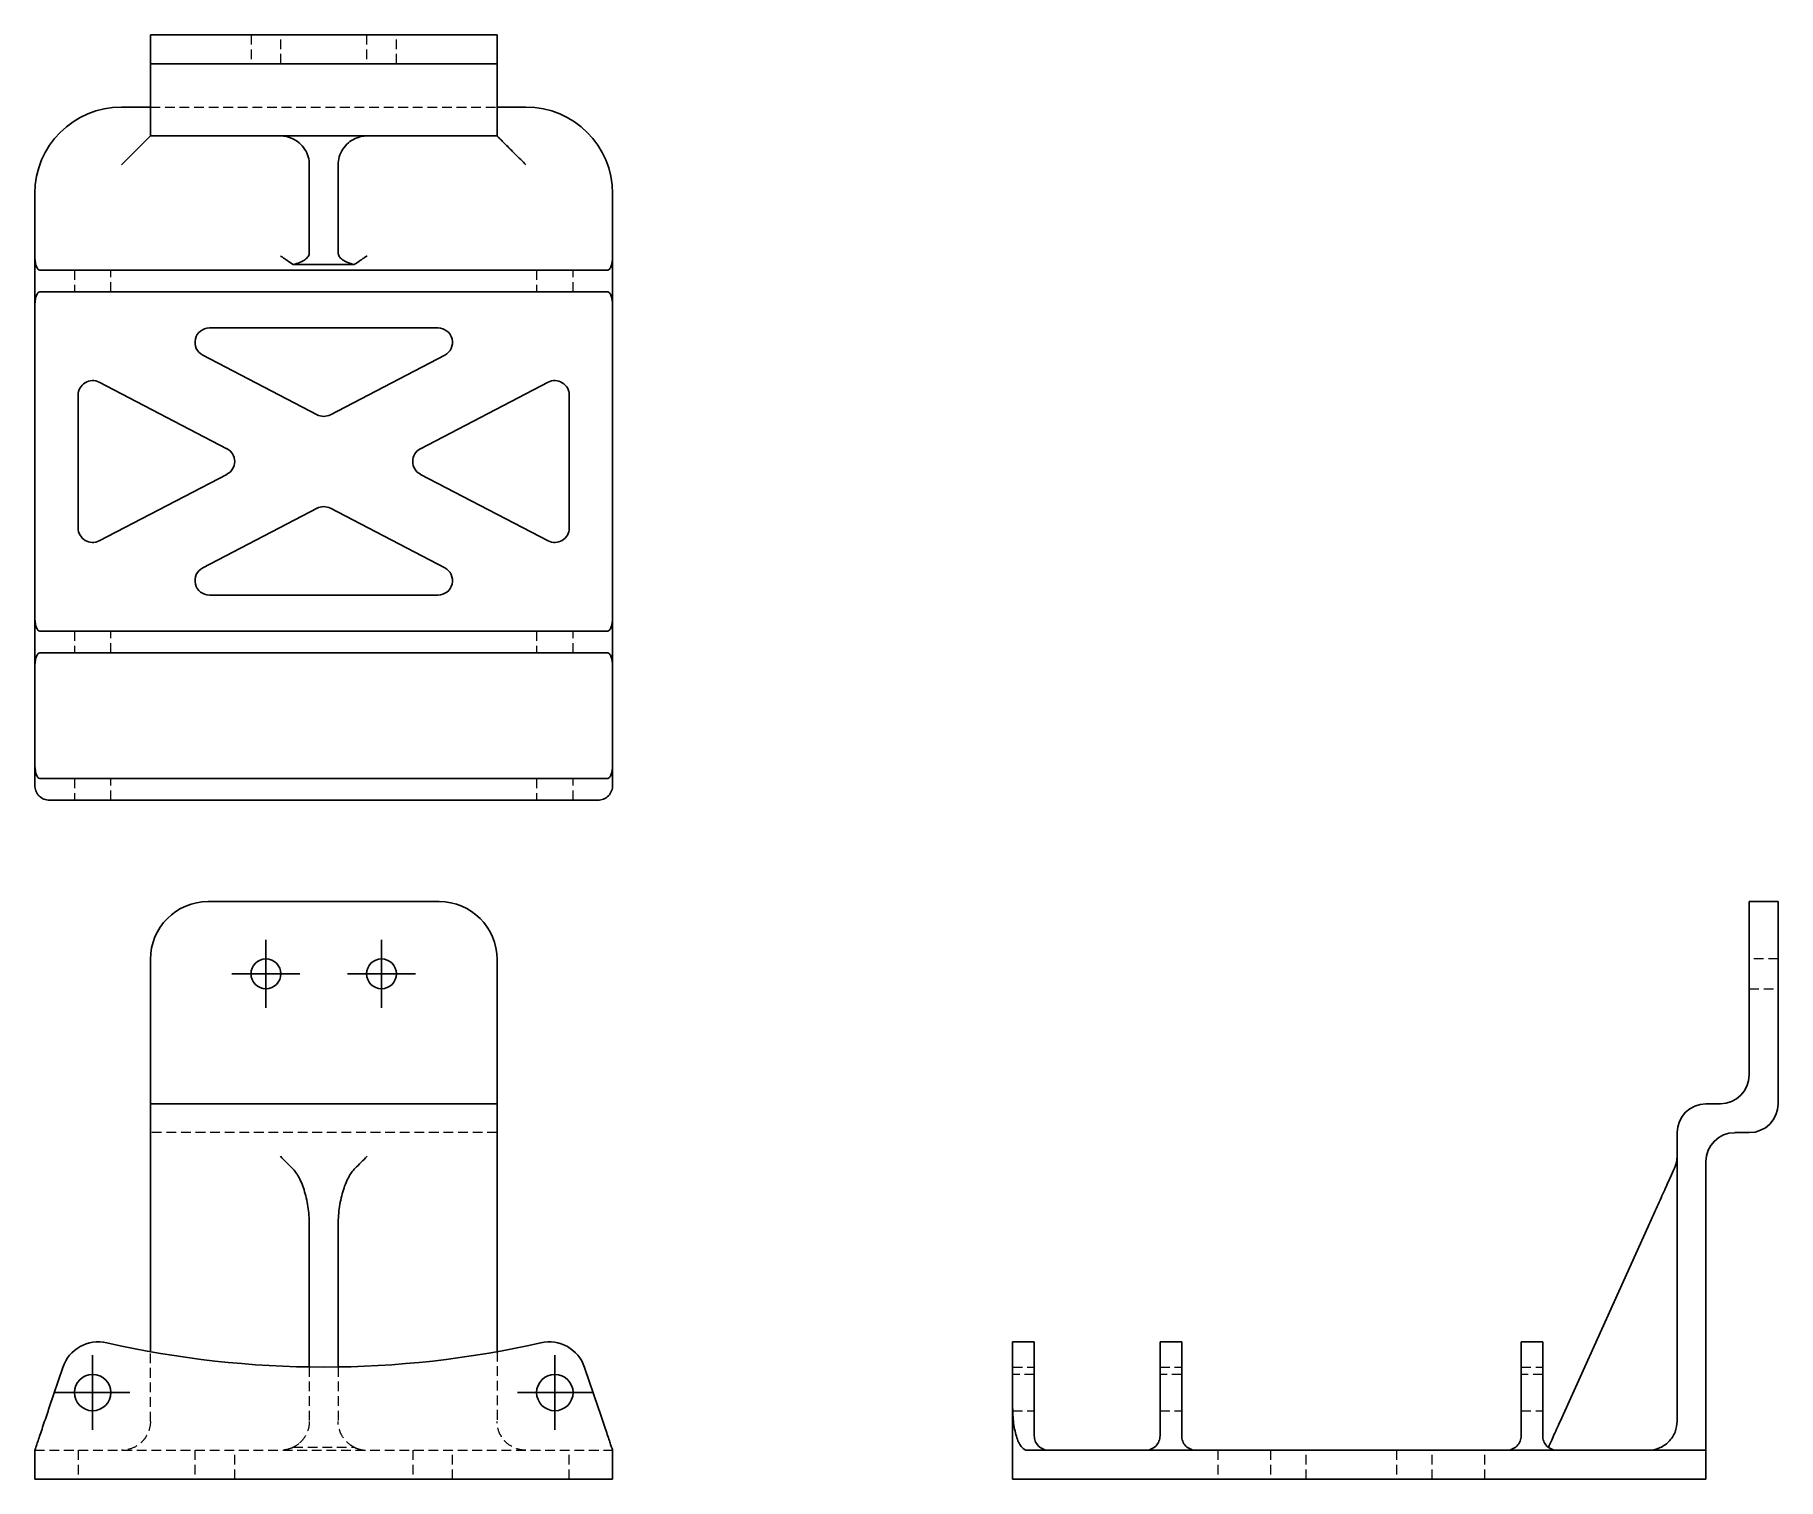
# Model space of a CAD drawing. Header units: millimetres. Extents: x 45 to 273, y 19 to 208.
import ezdxf

# ---------------------------------------------------------------- set-up
doc = ezdxf.new("R2010")
doc.units = ezdxf.units.MM
doc.linetypes.add('HIDDEN', pattern=[1.905, 1.27, -0.635])
doc.layers.add('10', color=7, linetype='Continuous')

# ---------------------------------------------------------------- blocks, each defined once
blk = doc.blocks.new('SW_CENTERMARKSYMBOL_0')
at = {"layer": '10', "color": 0}
for p, q in [((0, 2.5), (0, 4.45)), ((0, 0), (0, 2.5)), ((-2.5, 0), (-4.45, 0)), ((0, 0), (-2.5, 0)), ((0, 0), (0, -2.5)), ((0, 0), (2.5, 0)), ((2.5, 0), (4.45, 0)), ((0, -2.5), (0, -4.45))]:
    blk.add_line(p, q, dxfattribs=at)
blk = doc.blocks.new('SW_CENTERMARKSYMBOL_1')
at = {"layer": '10', "color": 0}
for p, q in [((0, 2.5), (0, 4.45)), ((0, 0), (0, 2.5)), ((-2.5, 0), (-4.45, 0)), ((0, 0), (-2.5, 0)), ((0, 0), (0, -2.5)), ((0, 0), (2.5, 0)), ((2.5, 0), (4.45, 0)), ((0, -2.5), (0, -4.45))]:
    blk.add_line(p, q, dxfattribs=at)
blk = doc.blocks.new('SW_CENTERMARKSYMBOL_2')
at = {"layer": '10', "color": 0}
for p, q in [((0, 2.5), (0, 4.88)), ((0, 0), (0, 2.5)), ((-2.5, 0), (-4.88, 0)), ((0, 0), (-2.5, 0)), ((0, 0), (0, -2.5)), ((0, 0), (2.5, 0)), ((2.5, 0), (4.88, 0)), ((0, -2.5), (0, -4.88))]:
    blk.add_line(p, q, dxfattribs=at)
blk = doc.blocks.new('SW_CENTERMARKSYMBOL_3')
at = {"layer": '10', "color": 0}
for p, q in [((0, 2.5), (0, 4.88)), ((0, 0), (0, 2.5)), ((-2.5, 0), (-4.88, 0)), ((0, 0), (-2.5, 0)), ((0, 0), (0, -2.5)), ((0, 0), (2.5, 0)), ((2.5, 0), (4.88, 0)), ((0, -2.5), (0, -4.88))]:
    blk.add_line(p, q, dxfattribs=at)

msp = doc.modelspace()

# ---------------------------------------------------------------- linework, layer by layer
at = {"color": 7, "linetype": 'Continuous', "lineweight": 25}
for p, q in [((60.36, 204.23), (60.36, 208)), ((60.36, 208), (67.91, 208)), ((98.09, 208), (67.91, 208)), ((98.09, 208), (105.64, 208)), ((105.64, 208), (105.64, 204.23)), ((67.91, 204.23), (60.36, 204.23)), ((60.36, 200.45), (60.36, 204.23)), ((98.09, 204.23), (67.91, 204.23)), ((105.64, 204.23), (98.09, 204.23)), ((105.64, 204.23), (105.64, 200.45)), ((60.36, 200.45), (60.36, 198.57)), ((105.64, 198.57), (105.64, 200.45)), ((56.58, 198.57), (60.36, 198.57)), ((60.36, 194.79), (60.36, 198.57)), ((105.64, 198.57), (105.64, 194.79)), ((105.64, 198.57), (109.42, 198.57)), ((105.64, 194.79), (60.36, 194.79)), ((81.11, 191.02), (81.11, 179.52)), ((84.89, 191.02), (84.89, 179.52)), ((45.26, 187.25), (45.26, 179.13)), ((120.74, 187.25), (120.74, 179.13)), ((45.26, 172.53), (45.26, 179.13)), ((79.01, 177.99), (86.99, 177.99)), ((120.74, 172.53), (120.74, 179.13)), ((45.9, 177.25), (48.92, 177.25)), ((48.92, 177.25), (54.65, 177.25)), ((54.65, 177.25), (111.35, 177.25)), ((111.35, 177.25), (117.08, 177.25)), ((117.08, 177.25), (120.1, 177.25)), ((45.9, 174.42), (48.92, 174.42)), ((54.65, 174.42), (48.92, 174.42)), ((111.35, 174.42), (54.65, 174.42)), ((117.08, 174.42), (111.35, 174.42)), ((117.08, 174.42), (120.1, 174.42)), ((45.26, 172.53), (45.26, 131.96)), ((120.74, 172.53), (120.74, 131.96)), ((68.07, 169.7), (97.93, 169.7)), ((82.13, 158.36), (67.19, 166.14)), ((98.81, 166.14), (83.87, 158.36)), ((53.68, 162.6), (70.35, 153.92)), ((95.65, 153.92), (112.32, 162.6)), ((50.92, 160.93), (50.92, 143.56)), ((115.08, 160.93), (115.08, 143.56)), ((70.35, 150.57), (53.68, 141.89)), ((112.32, 141.89), (95.65, 150.57)), ((67.19, 138.35), (82.13, 146.13)), ((83.87, 146.13), (98.81, 138.35)), ((68.07, 134.79), (97.93, 134.79)), ((45.26, 125.36), (45.26, 131.96)), ((48.92, 130.08), (45.9, 130.08)), ((48.92, 130.08), (54.65, 130.08)), ((54.65, 130.08), (111.35, 130.08)), ((111.35, 130.08), (117.08, 130.08)), ((120.1, 130.08), (117.08, 130.08)), ((120.74, 125.36), (120.74, 131.96)), ((45.26, 125.36), (45.26, 112.72)), ((48.92, 127.25), (45.9, 127.25)), ((54.65, 127.25), (48.92, 127.25)), ((54.65, 127.25), (111.35, 127.25)), ((117.08, 127.25), (111.35, 127.25)), ((120.1, 127.25), (117.08, 127.25)), ((120.74, 125.36), (120.74, 112.72)), ((45.26, 112.72), (45.26, 109.89)), ((120.74, 112.72), (120.74, 109.89)), ((45.9, 110.83), (48.92, 110.83)), ((48.92, 110.83), (54.65, 110.83)), ((54.65, 110.83), (111.35, 110.83)), ((111.35, 110.83), (117.08, 110.83)), ((117.08, 110.83), (120.1, 110.83)), ((47.15, 108), (48.92, 108)), ((54.65, 108), (48.92, 108)), ((54.65, 108), (111.35, 108)), ((117.08, 108), (111.35, 108)), ((117.08, 108), (118.85, 108)), ((98.09, 94.74), (67.91, 94.74)), ((269.23, 87.19), (269.23, 94.74)), ((269.23, 94.74), (273, 94.74)), ((273, 94.74), (273, 87.19)), ((60.36, 87.19), (60.36, 72.09)), ((105.64, 72.09), (105.64, 87.19)), ((269.23, 72.09), (269.23, 87.19)), ((273, 68.32), (273, 87.19)), ((60.36, 68.32), (60.36, 72.09)), ((105.64, 72.09), (105.64, 68.32)), ((60.36, 68.32), (105.64, 68.32)), ((60.36, 64.55), (60.36, 68.32)), ((105.64, 68.32), (105.64, 64.55)), ((263.57, 68.32), (265.45, 68.32)), ((60.36, 35.92), (60.36, 64.55)), ((105.64, 64.55), (105.64, 35.92)), ((259.79, 64.55), (259.79, 26.81)), ((269.23, 64.55), (267.34, 64.55)), ((263.57, 60.77), (263.57, 26.81)), ((81.11, 52.28), (81.11, 33.92)), ((84.89, 52.28), (84.89, 33.92)), ((256.02, 52.28), (244.52, 26.81)), ((175.83, 37.2), (173, 37.2)), ((173, 33.87), (173, 37.2)), ((175.83, 37.2), (175.83, 33.87)), ((195.08, 37.2), (192.25, 37.2)), ((192.25, 33.87), (192.25, 37.2)), ((195.08, 37.2), (195.08, 33.87)), ((242.25, 37.2), (239.42, 37.2)), ((239.42, 33.87), (239.42, 37.2)), ((242.25, 37.2), (242.25, 33.87)), ((47.15, 28.63), (48.92, 33.87)), ((117.08, 33.87), (118.85, 28.63)), ((173, 33.87), (173, 28.63)), ((175.83, 33.87), (175.83, 24.92)), ((192.25, 24.92), (192.25, 33.87)), ((195.08, 24.92), (195.08, 33.87)), ((239.42, 33.87), (239.42, 24.92)), ((242.25, 33.87), (242.25, 24.92)), ((173, 19.26), (173, 28.63)), ((263.57, 26.81), (263.57, 23.04)), ((45.26, 19.26), (45.26, 23.04)), ((120.74, 23.04), (120.74, 19.26)), ((177.72, 23.04), (174.89, 23.04)), ((190.36, 23.04), (177.72, 23.04)), ((190.36, 23.04), (196.96, 23.04)), ((237.53, 23.04), (196.96, 23.04)), ((237.53, 23.04), (244.13, 23.04)), ((252.25, 23.04), (244.13, 23.04)), ((252.25, 23.04), (263.57, 23.04)), ((263.57, 23.04), (263.57, 19.26)), ((47.15, 19.26), (45.26, 19.26)), ((118.85, 19.26), (47.15, 19.26)), ((120.74, 19.26), (118.85, 19.26)), ((174.89, 19.26), (173, 19.26)), ((174.89, 19.26), (252.25, 19.26)), ((263.57, 19.26), (252.25, 19.26))]:
    msp.add_line(p, q, dxfattribs=at)
at = {"color": 7, "linetype": 'HIDDEN', "lineweight": 18}
for p, q in [((73.51, 208), (73.51, 204.23)), ((77.4, 204.23), (77.4, 208)), ((88.6, 208), (88.6, 204.23)), ((92.49, 204.23), (92.49, 208)), ((60.36, 198.57), (105.64, 198.57)), ((50.43, 177.25), (50.43, 174.42)), ((55.19, 174.42), (55.19, 177.25)), ((110.81, 177.25), (110.81, 174.42)), ((115.57, 174.42), (115.57, 177.25)), ((50.43, 130.08), (50.43, 127.25)), ((55.19, 127.25), (55.19, 130.08)), ((110.81, 130.08), (110.81, 127.25)), ((115.57, 127.25), (115.57, 130.08)), ((50.43, 110.83), (50.43, 108)), ((55.19, 108), (55.19, 110.83)), ((110.81, 110.83), (110.81, 108)), ((115.57, 108), (115.57, 110.83)), ((273, 87.25), (269.23, 87.25)), ((269.23, 83.35), (273, 83.35)), ((105.64, 64.55), (60.36, 64.55)), ((60.36, 26.81), (60.36, 35.92)), ((105.64, 35.92), (105.64, 26.81)), ((81.11, 33.92), (81.11, 26.81)), ((84.89, 33.92), (84.89, 26.81)), ((173, 33.91), (175.83, 33.91)), ((175.83, 32.96), (173, 32.96)), ((192.25, 33.91), (195.08, 33.91)), ((195.08, 32.96), (192.25, 32.96)), ((239.42, 33.91), (242.25, 33.91)), ((242.25, 32.96), (239.42, 32.96)), ((173, 28.21), (175.83, 28.21)), ((192.25, 28.21), (195.08, 28.21)), ((239.42, 28.21), (242.25, 28.21)), ((45.26, 23.04), (120.74, 23.04)), ((50.92, 23.04), (50.92, 19.26)), ((66.18, 23.04), (66.18, 19.26)), ((71.37, 19.26), (71.37, 23.04)), ((79.01, 23.43), (86.99, 23.43)), ((94.63, 23.04), (94.63, 19.26)), ((99.82, 19.26), (99.82, 23.04)), ((115.08, 19.26), (115.08, 23.04)), ((199.79, 23.04), (199.79, 19.26)), ((206.68, 23.04), (206.68, 19.26)), ((211.34, 19.26), (211.34, 23.04)), ((223.15, 23.04), (223.15, 19.26)), ((227.81, 19.26), (227.81, 23.04)), ((234.7, 19.26), (234.7, 23.04))]:
    msp.add_line(p, q, dxfattribs=at)
at = {"color": 7, "linetype": 'Continuous', "lineweight": 25}
for centre, radius in [((75.45, 85.3), 1.95), ((90.55, 85.3), 1.95), ((52.81, 30.58), 2.38), ((113.19, 30.58), 2.38)]:
    msp.add_circle(centre, radius, dxfattribs=at)
for centre, radius, start, end in [((56.58, 187.25), 11.32, 90, 180), ((109.42, 187.25), 11.32, 0, 90), ((68.07, 167.81), 1.89, 90, 242.488), ((97.93, 167.81), 1.89, 297.512, 90), ((52.81, 160.93), 1.89, 62.488, 180), ((113.19, 160.93), 1.89, 0, 117.512), ((83, 160.03), 1.89, 242.488, 297.512), ((69.48, 152.25), 1.89, 297.512, 62.488), ((96.52, 152.25), 1.89, 117.512, 242.488), ((83, 144.46), 1.89, 62.488, 117.512), ((52.81, 143.56), 1.89, 180, 297.512), ((113.19, 143.56), 1.89, 242.488, 0), ((68.07, 136.68), 1.89, 117.512, 270), ((97.93, 136.68), 1.89, 270, 62.488), ((67.91, 87.19), 7.55, 90, 180), ((98.09, 87.19), 7.55, 0, 90), ((265.45, 72.09), 3.77, 270, 0), ((269.23, 68.32), 3.77, 270, 0), ((263.57, 64.55), 3.77, 90, 180), ((267.34, 60.77), 3.77, 90, 180), ((53.57, 32.3), 4.91, 77.2347, 161.3505), ((83, 162.21), 128.3, 257.2347, 282.7653), ((112.43, 32.3), 4.91, 18.6495, 102.7653)]:
    msp.add_arc(centre, radius, start, end, dxfattribs=at)
at = {"color": 7, "linetype": 'HIDDEN', "lineweight": 18}
for centre, start, end in [((77.34, 26.81), 291.7776, 310.343), ((88.66, 26.81), 242.2865, 259.8919)]:
    msp.add_arc(centre, 3.77, start, end, dxfattribs=at)
at = {"color": 7, "linetype": 'Continuous', "lineweight": 25}
for points, knots in [([(60.36, 194.79), (60.36, 194.79), (60.28, 194.71), (60, 194.44), (59.88, 194.32), (59.6, 194.04), (59.44, 193.87), (58.88, 193.32), (58.44, 192.87), (57.51, 191.94), (57.03, 191.46), (56.58, 191.02)], [0, 0, 0, 0, 0.25, 0.25, 0.375, 0.375, 0.5, 0.5, 0.75, 0.75, 1, 1, 1, 1]), ([(78.89, 194.46), (79.2, 194.32), (79.51, 194.13), (80.06, 193.66), (80.31, 193.38), (80.71, 192.75), (80.87, 192.41), (81.07, 191.72), (81.11, 191.36), (81.11, 191.02)], [0, 0, 0, 0, 0.25, 0.25, 0.5, 0.5, 0.75, 0.75, 1, 1, 1, 1]), ([(84.89, 191.02), (84.89, 191.36), (84.93, 191.72), (85.13, 192.41), (85.29, 192.75), (85.69, 193.38), (85.94, 193.66), (86.49, 194.13), (86.8, 194.32), (87.11, 194.46)], [0, 0, 0, 0, 0.25, 0.25, 0.5, 0.5, 0.75, 0.75, 1, 1, 1, 1]), ([(109.42, 191.02), (108.97, 191.46), (108.49, 191.94), (107.56, 192.87), (107.12, 193.32), (106.56, 193.87), (106.4, 194.04), (106.12, 194.32), (106, 194.44), (105.72, 194.71), (105.64, 194.79), (105.64, 194.79)], [0, 0, 0, 0, 0.25, 0.25, 0.5, 0.5, 0.625, 0.625, 0.75, 0.75, 1, 1, 1, 1]), ([(45.9, 177.25), (45.83, 177.25), (45.74, 177.29), (45.59, 177.47), (45.51, 177.61), (45.39, 177.98), (45.34, 178.21), (45.28, 178.67), (45.26, 178.91), (45.26, 179.13)], [0, 0, 0, 0, 0.25, 0.25, 0.5, 0.5, 0.75, 0.75, 1, 1, 1, 1]), ([(79.01, 177.99), (78.74, 178.16), (78.46, 178.35), (78.05, 178.63), (77.91, 178.73), (77.62, 178.93), (77.48, 179.03), (77.34, 179.13)], [0, 0, 0, 0, 0.5, 0.5, 0.75, 0.75, 1, 1, 1, 1]), ([(81.11, 179.52), (81.11, 179.37), (81.07, 179.21), (80.88, 178.9), (80.73, 178.75), (80.35, 178.48), (80.12, 178.35), (79.59, 178.14), (79.3, 178.05), (79.01, 177.99)], [0, 0, 0, 0, 0.25, 0.25, 0.5, 0.5, 0.75, 0.75, 1, 1, 1, 1]), ([(86.99, 177.99), (86.7, 178.05), (86.41, 178.14), (85.88, 178.35), (85.65, 178.48), (85.27, 178.75), (85.12, 178.9), (84.93, 179.21), (84.89, 179.37), (84.89, 179.52)], [0, 0, 0, 0, 0.25, 0.25, 0.5, 0.5, 0.75, 0.75, 1, 1, 1, 1]), ([(86.99, 177.99), (87.26, 178.16), (87.54, 178.35), (87.95, 178.63), (88.09, 178.73), (88.38, 178.93), (88.52, 179.03), (88.66, 179.13)], [0, 0, 0, 0, 0.5, 0.5, 0.75, 0.75, 1, 1, 1, 1]), ([(120.74, 179.13), (120.74, 178.91), (120.72, 178.67), (120.66, 178.21), (120.61, 177.98), (120.49, 177.61), (120.41, 177.47), (120.26, 177.29), (120.17, 177.25), (120.1, 177.25)], [0, 0, 0, 0, 0.25, 0.25, 0.5, 0.5, 0.75, 0.75, 1, 1, 1, 1]), ([(45.26, 172.53), (45.26, 172.75), (45.28, 172.99), (45.34, 173.46), (45.39, 173.68), (45.51, 174.05), (45.59, 174.19), (45.74, 174.37), (45.83, 174.42), (45.9, 174.42)], [0, 0, 0, 0, 0.25, 0.25, 0.5, 0.5, 0.75, 0.75, 1, 1, 1, 1]), ([(120.1, 174.42), (120.17, 174.42), (120.26, 174.37), (120.41, 174.19), (120.49, 174.05), (120.61, 173.68), (120.66, 173.46), (120.72, 172.99), (120.74, 172.75), (120.74, 172.53)], [0, 0, 0, 0, 0.25, 0.25, 0.5, 0.5, 0.75, 0.75, 1, 1, 1, 1]), ([(45.9, 130.08), (45.83, 130.08), (45.74, 130.12), (45.59, 130.3), (45.51, 130.44), (45.39, 130.81), (45.34, 131.04), (45.28, 131.5), (45.26, 131.74), (45.26, 131.96)], [0, 0, 0, 0, 0.25, 0.25, 0.5, 0.5, 0.75, 0.75, 1, 1, 1, 1]), ([(120.74, 131.96), (120.74, 131.74), (120.72, 131.5), (120.66, 131.04), (120.61, 130.81), (120.49, 130.44), (120.41, 130.3), (120.26, 130.12), (120.17, 130.08), (120.1, 130.08)], [0, 0, 0, 0, 0.25, 0.25, 0.5, 0.5, 0.75, 0.75, 1, 1, 1, 1]), ([(45.26, 125.36), (45.26, 125.58), (45.28, 125.82), (45.34, 126.29), (45.39, 126.51), (45.51, 126.88), (45.59, 127.02), (45.74, 127.2), (45.83, 127.25), (45.9, 127.25)], [0, 0, 0, 0, 0.25, 0.25, 0.5, 0.5, 0.75, 0.75, 1, 1, 1, 1]), ([(120.1, 127.25), (120.17, 127.25), (120.26, 127.2), (120.41, 127.02), (120.49, 126.88), (120.61, 126.51), (120.66, 126.29), (120.72, 125.82), (120.74, 125.58), (120.74, 125.36)], [0, 0, 0, 0, 0.25, 0.25, 0.5, 0.5, 0.75, 0.75, 1, 1, 1, 1]), ([(45.9, 110.83), (45.83, 110.83), (45.74, 110.87), (45.59, 111.05), (45.51, 111.2), (45.39, 111.57), (45.34, 111.79), (45.28, 112.25), (45.26, 112.49), (45.26, 112.72)], [0, 0, 0, 0, 0.25, 0.25, 0.5, 0.5, 0.75, 0.75, 1, 1, 1, 1]), ([(120.74, 112.72), (120.74, 112.49), (120.72, 112.25), (120.66, 111.79), (120.61, 111.57), (120.49, 111.2), (120.41, 111.05), (120.26, 110.87), (120.17, 110.83), (120.1, 110.83)], [0, 0, 0, 0, 0.25, 0.25, 0.5, 0.5, 0.75, 0.75, 1, 1, 1, 1]), ([(45.26, 109.89), (45.26, 109.66), (45.3, 109.42), (45.44, 109.08), (45.5, 108.96), (45.64, 108.75), (45.72, 108.64), (46, 108.37), (46.22, 108.22), (46.69, 108.04), (46.93, 108), (47.15, 108)], [0, 0, 0, 0, 0.25, 0.25, 0.375, 0.375, 0.5, 0.5, 0.75, 0.75, 1, 1, 1, 1]), ([(118.85, 108), (119.07, 108), (119.31, 108.04), (119.78, 108.22), (120, 108.37), (120.28, 108.64), (120.36, 108.75), (120.5, 108.96), (120.56, 109.08), (120.7, 109.42), (120.74, 109.66), (120.74, 109.89)], [0, 0, 0, 0, 0.25, 0.25, 0.5, 0.5, 0.625, 0.625, 0.75, 0.75, 1, 1, 1, 1]), ([(78.89, 59.9), (79.2, 59.59), (79.51, 59.17), (80.06, 58.13), (80.31, 57.51), (80.71, 56.13), (80.87, 55.37), (81.07, 53.83), (81.11, 53.04), (81.11, 52.28)], [0, 0, 0, 0, 0.25, 0.25, 0.5, 0.5, 0.75, 0.75, 1, 1, 1, 1]), ([(84.89, 52.28), (84.89, 53.04), (84.93, 53.83), (85.13, 55.37), (85.29, 56.13), (85.69, 57.51), (85.94, 58.13), (86.49, 59.17), (86.8, 59.59), (87.11, 59.9)], [0, 0, 0, 0, 0.25, 0.25, 0.5, 0.5, 0.75, 0.75, 1, 1, 1, 1]), ([(256.02, 52.28), (256.36, 53.04), (256.72, 53.83), (257.41, 55.37), (257.75, 56.13), (258.38, 57.51), (258.66, 58.13), (259.13, 59.17), (259.32, 59.59), (259.46, 59.9)], [0, 0, 0, 0, 0.25, 0.25, 0.5, 0.5, 0.75, 0.75, 1, 1, 1, 1]), ([(45.26, 23.04), (45.26, 23.04), (45.3, 23.16), (45.44, 23.57), (45.5, 23.74), (45.64, 24.16), (45.72, 24.4), (46, 25.22), (46.22, 25.88), (46.69, 27.26), (46.93, 27.97), (47.15, 28.63)], [0, 0, 0, 0, 0.25, 0.25, 0.375, 0.375, 0.5, 0.5, 0.75, 0.75, 1, 1, 1, 1]), ([(118.85, 28.63), (119.07, 27.97), (119.31, 27.26), (119.78, 25.88), (120, 25.22), (120.28, 24.4), (120.36, 24.16), (120.5, 23.74), (120.56, 23.57), (120.7, 23.16), (120.74, 23.04), (120.74, 23.04)], [0, 0, 0, 0, 0.25, 0.25, 0.5, 0.5, 0.625, 0.625, 0.75, 0.75, 1, 1, 1, 1]), ([(173, 28.63), (173, 27.97), (173.04, 27.26), (173.22, 25.88), (173.37, 25.22), (173.64, 24.4), (173.75, 24.16), (173.96, 23.74), (174.08, 23.57), (174.42, 23.16), (174.66, 23.04), (174.89, 23.04)], [0, 0, 0, 0, 0.25, 0.25, 0.5, 0.5, 0.625, 0.625, 0.75, 0.75, 1, 1, 1, 1]), ([(242.99, 23.43), (243.05, 23.57), (243.14, 23.76), (243.35, 24.23), (243.48, 24.51), (243.75, 25.12), (243.9, 25.46), (244.21, 26.13), (244.37, 26.48), (244.52, 26.81)], [0, 0, 0, 0, 0.25, 0.25, 0.5, 0.5, 0.75, 0.75, 1, 1, 1, 1]), ([(256.02, 23.04), (256.46, 23.04), (256.94, 23.12), (257.87, 23.49), (258.32, 23.77), (258.87, 24.33), (259.04, 24.53), (259.32, 24.96), (259.44, 25.19), (259.71, 25.89), (259.79, 26.37), (259.79, 26.81)], [0, 0, 0, 0, 0.25, 0.25, 0.5, 0.5, 0.625, 0.625, 0.75, 0.75, 1, 1, 1, 1]), ([(177.72, 23.04), (177.49, 23.04), (177.25, 23.08), (176.79, 23.26), (176.57, 23.41), (176.2, 23.77), (176.05, 24), (175.87, 24.46), (175.83, 24.7), (175.83, 24.92)], [0, 0, 0, 0, 0.25, 0.25, 0.5, 0.5, 0.75, 0.75, 1, 1, 1, 1]), ([(192.25, 24.92), (192.25, 24.7), (192.2, 24.46), (192.02, 24), (191.88, 23.77), (191.51, 23.41), (191.29, 23.26), (190.82, 23.08), (190.58, 23.04), (190.36, 23.04)], [0, 0, 0, 0, 0.25, 0.25, 0.5, 0.5, 0.75, 0.75, 1, 1, 1, 1]), ([(196.96, 23.04), (196.74, 23.04), (196.5, 23.08), (196.04, 23.26), (195.81, 23.41), (195.44, 23.77), (195.3, 24), (195.12, 24.46), (195.08, 24.7), (195.08, 24.92)], [0, 0, 0, 0, 0.25, 0.25, 0.5, 0.5, 0.75, 0.75, 1, 1, 1, 1]), ([(239.42, 24.92), (239.42, 24.7), (239.37, 24.46), (239.19, 24), (239.05, 23.77), (238.68, 23.41), (238.46, 23.26), (237.99, 23.08), (237.75, 23.04), (237.53, 23.04)], [0, 0, 0, 0, 0.25, 0.25, 0.5, 0.5, 0.75, 0.75, 1, 1, 1, 1]), ([(244.13, 23.04), (243.91, 23.04), (243.67, 23.08), (243.21, 23.26), (242.98, 23.41), (242.61, 23.77), (242.47, 24), (242.29, 24.46), (242.25, 24.7), (242.25, 24.92)], [0, 0, 0, 0, 0.25, 0.25, 0.5, 0.5, 0.75, 0.75, 1, 1, 1, 1])]:
    msp.add_open_spline(points, degree=3, knots=knots, dxfattribs=at)
for points in [[(77.34, 194.79), (77.87, 194.79), (78.41, 194.68), (78.89, 194.46)], [(87.11, 194.46), (87.59, 194.68), (88.13, 194.79), (88.66, 194.79)], [(77.34, 61.45), (77.87, 60.92), (78.41, 60.38), (78.89, 59.9)], [(87.11, 59.9), (87.59, 60.38), (88.13, 60.92), (88.66, 61.45)], [(259.46, 59.9), (259.68, 60.38), (259.79, 60.92), (259.79, 61.45)]]:
    msp.add_open_spline(points, degree=3, dxfattribs=at)
at = {"color": 7, "linetype": 'HIDDEN', "lineweight": 18}
for points, knots in [([(60.36, 26.81), (60.36, 26.37), (60.28, 25.89), (60, 25.19), (59.88, 24.96), (59.6, 24.53), (59.44, 24.33), (58.88, 23.77), (58.44, 23.49), (57.51, 23.12), (57.03, 23.04), (56.58, 23.04)], [0, 0, 0, 0, 0.25, 0.25, 0.375, 0.375, 0.5, 0.5, 0.75, 0.75, 1, 1, 1, 1]), ([(81.11, 26.81), (81.11, 26.48), (81.07, 26.13), (80.88, 25.46), (80.73, 25.12), (80.35, 24.51), (80.12, 24.23), (79.59, 23.76), (79.3, 23.57), (79.01, 23.43)], [0, 0, 0, 0, 0.25, 0.25, 0.5, 0.5, 0.75, 0.75, 1, 1, 1, 1]), ([(86.99, 23.43), (86.7, 23.57), (86.41, 23.76), (85.88, 24.23), (85.65, 24.51), (85.27, 25.12), (85.12, 25.46), (84.93, 26.13), (84.89, 26.48), (84.89, 26.81)], [0, 0, 0, 0, 0.25, 0.25, 0.5, 0.5, 0.75, 0.75, 1, 1, 1, 1]), ([(109.42, 23.04), (108.97, 23.04), (108.49, 23.12), (107.56, 23.49), (107.12, 23.77), (106.56, 24.33), (106.4, 24.53), (106.12, 24.96), (106, 25.19), (105.72, 25.89), (105.64, 26.37), (105.64, 26.81)], [0, 0, 0, 0, 0.25, 0.25, 0.5, 0.5, 0.625, 0.625, 0.75, 0.75, 1, 1, 1, 1]), ([(79.01, 23.43), (78.74, 23.29), (78.46, 23.2), (78.05, 23.1), (77.91, 23.08), (77.62, 23.05), (77.48, 23.04), (77.34, 23.04)], [0, 0, 0, 0, 0.5, 0.5, 0.75, 0.75, 1, 1, 1, 1]), ([(86.99, 23.43), (87.26, 23.29), (87.54, 23.2), (87.95, 23.1), (88.09, 23.08), (88.38, 23.05), (88.52, 23.04), (88.66, 23.04)], [0, 0, 0, 0, 0.5, 0.5, 0.75, 0.75, 1, 1, 1, 1])]:
    msp.add_open_spline(points, degree=3, knots=knots, dxfattribs=at)

# ---------------------------------------------------------------- block references
at = {"layer": '10'}
for name, p in [('SW_CENTERMARKSYMBOL_1', (75.45, 85.3)), ('SW_CENTERMARKSYMBOL_0', (90.55, 85.3)), ('SW_CENTERMARKSYMBOL_2', (52.81, 30.58)), ('SW_CENTERMARKSYMBOL_3', (113.19, 30.58))]:
    msp.add_blockref(name, p, dxfattribs=at)

doc.saveas('drawing.dxf')
